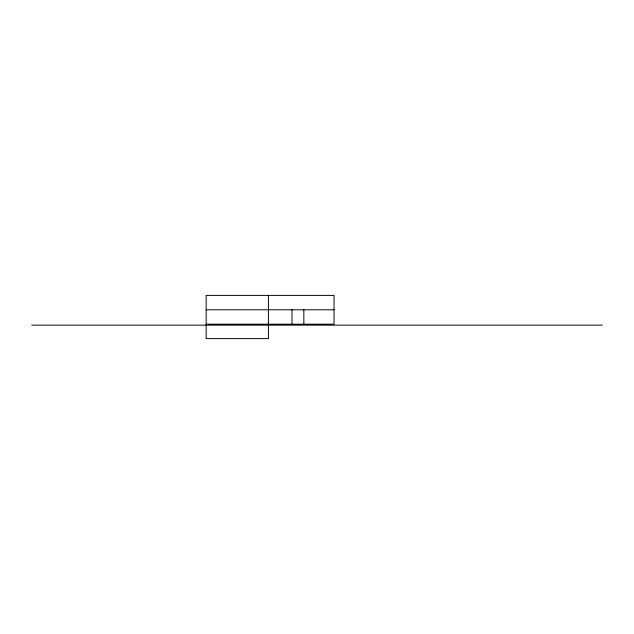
<?xml version="1.0" encoding="UTF-8"?>
<svg xmlns="http://www.w3.org/2000/svg" width="634" height="634" viewBox="0 0 634 634"><rect width="100%" height="100%" fill="white"/><g stroke="black" fill="none" stroke-linecap="round" stroke-linejoin="round"><path stroke-width="0.95" d="M206.161 309.796L334.039 309.796M206.161 324.204L334.039 324.204L334.039 295.389L206.161 295.389L206.161 338.611L268.412 338.611L268.412 295.389M31.7 325.131L602.3 325.131M303.844 309.796L303.844 324.204M291.997 309.796L291.997 324.204"/></g></svg>
